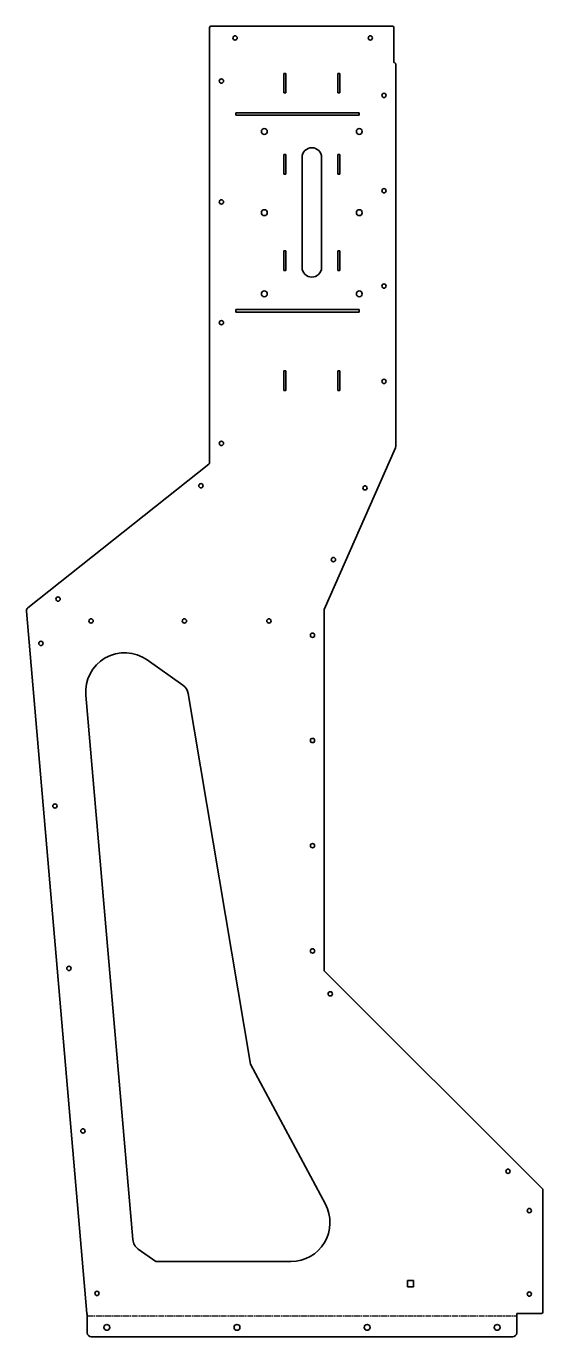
# Model space of a CAD drawing. Header units: inches. Extents: x 0 to 794, y 0 to 2017.
import ezdxf

# ---------------------------------------------------------------- set-up
doc = ezdxf.new("R2010")
doc.units = ezdxf.units.IN
doc.header["$MEASUREMENT"] = 0
doc.linetypes.add('Chain', pattern=[13.68, 9.12, -1.14, 2.28, -1.14])
doc.layers.add('Bend Centerline (ANSI)', color=7, linetype='Chain', lineweight=25)
doc.layers.add('Visible (ANSI)', color=7, linetype='Continuous', lineweight=35)

# ---------------------------------------------------------------- blocks, each defined once
blk = doc.blocks.new('GLD-V003-COSTILLAD001_Chapas laterales_GLD-V003-COSTILLAD001 (Desplegada)')
at = {"layer": 'Bend Centerline (ANSI)'}
blk.add_line((-241.9, -943.7), (418.4, -943.7), dxfattribs=at)
at = {"layer": 'Visible (ANSI)'}
for p, q in [((-53.6, 1038.8), (-53.6, 369.1)), ((-51.6, 1040.8), (227.4, 1040.8)), ((229.4, 1038.8), (229.4, 984.8)), ((60.4, 968.2), (63.5, 968.2)), ((60.4, 938.1), (60.4, 968.2)), ((63.5, 968.2), (63.5, 938.1)), ((143.4, 968.2), (146.5, 968.2)), ((143.4, 938.1), (143.4, 968.2)), ((146.5, 968.2), (146.5, 938.1)), ((230.4, 984.8), (229.4, 984.8)), ((232.4, 394.2), (232.4, 982.8)), ((63.5, 938.1), (60.4, 938.1)), ((146.5, 938.1), (143.4, 938.1)), ((-13.6, 907.7), (176.4, 907.7)), ((-13.6, 903.9), (-13.6, 907.7)), ((176.4, 907.7), (176.4, 903.9)), ((176.4, 903.9), (-13.6, 903.9)), ((60.4, 843.5), (63.5, 843.5)), ((60.4, 813.4), (60.4, 843.5)), ((63.5, 843.5), (63.5, 813.4)), ((88.5, 669.7), (88.5, 838.9)), ((118.5, 838.9), (118.5, 669.7)), ((143.4, 843.5), (146.5, 843.5)), ((143.4, 813.4), (143.4, 843.5)), ((146.5, 843.5), (146.5, 813.4)), ((63.5, 813.4), (60.4, 813.4)), ((146.5, 813.4), (143.4, 813.4)), ((60.4, 695.2), (63.5, 695.2)), ((60.4, 665.1), (60.4, 695.2)), ((63.5, 695.2), (63.5, 665.1)), ((143.4, 695.2), (146.5, 695.2)), ((143.4, 665.1), (143.4, 695.2)), ((146.5, 695.2), (146.5, 665.1)), ((63.5, 665.1), (60.4, 665.1)), ((146.5, 665.1), (143.4, 665.1)), ((-13.6, 604.7), (176.4, 604.7)), ((-13.6, 600.9), (-13.6, 604.7)), ((176.4, 600.9), (-13.6, 600.9)), ((176.4, 604.7), (176.4, 600.9)), ((60.4, 510.5), (63.5, 510.5)), ((60.4, 480.4), (60.4, 510.5)), ((63.5, 510.5), (63.5, 480.4)), ((143.4, 510.5), (146.5, 510.5)), ((143.4, 480.4), (143.4, 510.5)), ((146.5, 510.5), (146.5, 480.4)), ((63.5, 480.4), (60.4, 480.4)), ((146.5, 480.4), (143.4, 480.4)), ((122.5, 143.1), (231.9, 391.8)), ((-54.7, 366.7), (-333.2, 145.8)), ((122.4, -412.5), (122.4, 142.7)), ((-335.4, 140.6), (-242.2, -940.3)), ((-149.6, 65.6), (-94.8, 26.9)), ((-171.7, -826.5), (-244, 11.5)), ((-86.6, 13.9), (9.1, -556.5)), ((122.7, -413.2), (458.1, -748.6)), ((9.1, -556.5), (124.3, -772)), ((458.4, -749.3), (458.4, -938.3)), ((-136.2, -860.3), (-163.3, -841.2)), ((71.4, -860.3), (-136.2, -860.3)), ((250.3, -889.7), (259.9, -889.7)), ((250.3, -899.3), (250.3, -889.7)), ((259.9, -899.3), (250.3, -899.3)), ((259.9, -889.7), (259.9, -899.3)), ((-241.7, -947.1), (-241.7, -970.1)), ((418.4, -970.1), (418.4, -940.3)), ((418.4, -940.3), (456.4, -940.3)), ((-235.7, -976.1), (412.4, -976.1))]:
    blk.add_line(p, q, dxfattribs=at)
for centre, radius in [((-14.6, 1022.9), 3.3), ((193.4, 1022.9), 3.3), ((-35.5, 956.4), 3.3), ((214.4, 934.4), 3.3), ((30.4, 878.9), 4.5), ((176.4, 878.9), 4.5), ((214.4, 787.7), 3.3), ((-35.5, 770.5), 3.3), ((30.4, 753.9), 4.5), ((176.4, 753.9), 4.5), ((30.4, 628.9), 4.5), ((176.4, 628.9), 4.5), ((214.4, 640.9), 3.3), ((-35.5, 584.6), 3.3), ((214.4, 494.2), 3.3), ((-35.5, 398.7), 3.3), ((-67, 333.6), 3.3), ((185.2, 330.4), 3.3), ((136.7, 220.1), 3.3), ((-286.7, 159.2), 3.3), ((-235.8, 125.7), 3.3), ((-92.5, 125.6), 3.3), ((37.5, 125.7), 3.3), ((104.5, 103.5), 3.3), ((-313.1, 90.9), 3.3), ((104.5, -58.4), 3.3), ((-291.5, -159.2), 3.3), ((104.5, -220.3), 3.3), ((104.5, -382.2), 3.3), ((-269.9, -409.2), 3.3), ((131.8, -448.3), 3.3), ((-248.4, -659.3), 3.3), ((405, -721.4), 3.3), ((437.8, -781.8), 3.3), ((-226.8, -909.3), 3.3), ((437.8, -910.3), 3.3), ((-211.7, -961.6), 4.5), ((-11.6, -961.6), 4.5), ((188.4, -961.6), 4.5), ((388.4, -961.6), 4.5)]:
    blk.add_circle(centre, radius, dxfattribs=at)
at = {"layer": 'Visible (ANSI)', "extrusion": (0, 0, -1)}
for centre, radius, start, end in [((51.6, 1038.8), 2, 0, 90), ((-227.4, 1038.8), 2, 90, 180), ((-230.4, 982.8), 2, 90, 180), ((-103.5, 838.9), 15, 0, 180), ((-103.5, 669.7), 15, 180, 0), ((56.6, 369.1), 3, 180, 231.5701), ((184.2, 16.6), 60, 355.0701, 125.27), ((106.4, 10.6), 20, 125.27, 170.47), ((-457.4, -749.3), 1, 135, 180), ((151.8, -824.8), 20, 305.27, 355.0701), ((-456.4, -938.3), 2, 180, 270), ((235.7, -970.1), 6, 270, 360), ((-412.4, -970.1), 6, 180, 270)]:
    blk.add_arc(centre, radius, start, end, dxfattribs=at)
at = {"layer": 'Visible (ANSI)'}
for centre, radius, start, end in [((226.4, 394.2), 6, 336.2505, 360), ((-329.4, 141.1), 6, 128.4299, 184.9299), ((123.4, 142.7), 1, 156.2505, 180), ((123.4, -412.5), 1, 180, 225), ((71.4, -800.3), 60, 270, 28.13)]:
    blk.add_arc(centre, radius, start, end, dxfattribs=at)
blk.add_open_spline([(-242.2, -940.3), (-242, -942.6), (-241.8, -944.9), (-241.7, -947.1)], degree=3, dxfattribs=at)

msp = doc.modelspace()

# ---------------------------------------------------------------- block references
msp.add_blockref('GLD-V003-COSTILLAD001_Chapas laterales_GLD-V003-COSTILLAD001 (Desplegada)', (335.4, 976.1))

doc.saveas('drawing.dxf')
